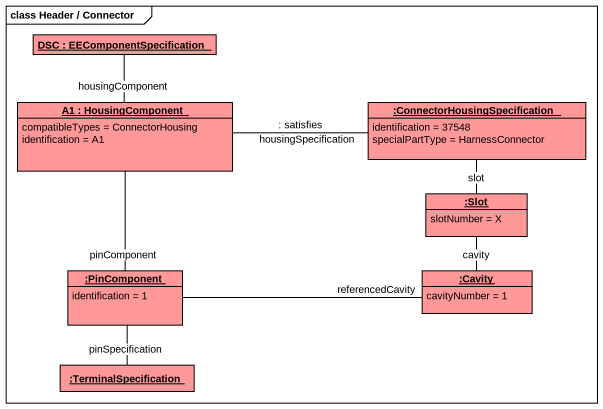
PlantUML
@startuml
mainframe class Header / Connector
hide circle
hide empty members
object "DSC : EEComponentSpecification" as DSC #FF9999
object "A1 : HousingComponent" as A1 #FF9999 {
  compatibleTypes = ConnectorHousing
  identification = A1
}
object ":ConnectorHousingSpecification" as ConnectorHousingSpecificatio #FF9999 {
  identification = 37548
  specialPartType = HarnessConnector
}
object ":Slot" as Slot #FF9999 {
  slotNumber = X
}
object ":PinComponent" as PinComponent #FF9999 {
  identification = 1
}
object ":Cavity" as Cavity #FF9999 {
  cavityNumber = 1
}
object ":TerminalSpecification" as TerminalSpecification #FF9999
DSC -- A1 : housingComponent
A1 -right- ConnectorHousingSpecificatio : : satisfies\nhousingSpecification
A1 -- PinComponent : pinComponent
ConnectorHousingSpecificatio -- Slot : slot
Slot -- Cavity : cavity
PinComponent -right- Cavity : referencedCavity
PinComponent -- TerminalSpecification : pinSpecification
@enduml
